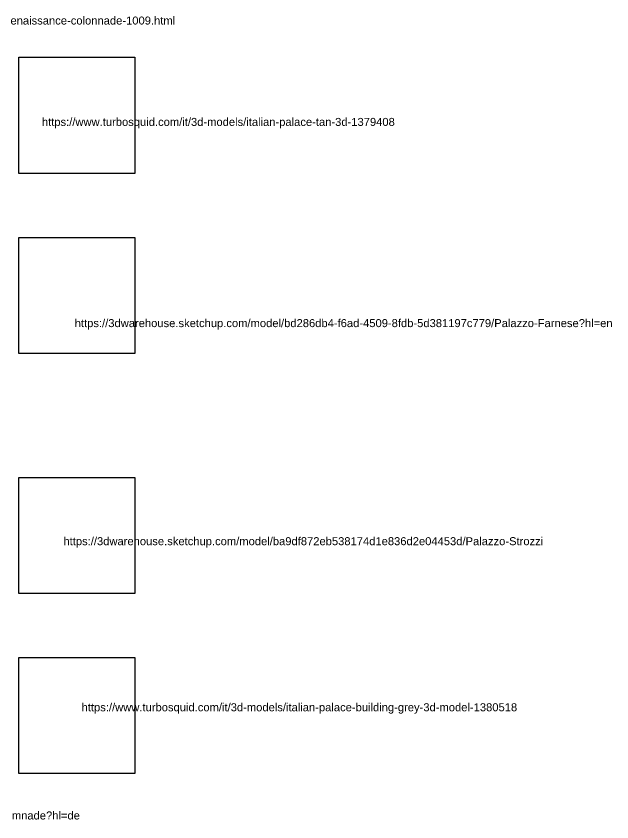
# Model space of a CAD drawing. Header units: millimetres. Extents: x -105 to 786, y -24 to 949.
# Drawn here: x 488 to 785.8, y 57.1 to 459.9 of the extents above; entities that cross this region are included whole.
import ezdxf

# ---------------------------------------------------------------- set-up
doc = ezdxf.new("R2010")
doc.units = ezdxf.units.MM
doc.styles.get("Standard").update_dxf_attribs({"font": 'arial.ttf'})

msp = doc.modelspace()

# ---------------------------------------------------------------- linework, layer by layer
for p, q in [((489.299, 139.282), (547.299, 139.282)), ((547.299, 139.282), (547.299, 81.282))]:
    msp.add_line(p, q)
for points in [[(547.299, 381.282), (489.299, 381.282), (489.299, 439.282), (547.299, 439.282)], [(547.299, 291.282), (489.299, 291.282), (489.299, 349.282), (547.299, 349.282)], [(547.299, 171.282), (489.299, 171.282), (489.299, 229.282), (547.299, 229.282)], [(547.299, 81.282), (489.299, 81.282), (489.299, 139.282), (547.299, 139.282)]]:
    msp.add_lwpolyline(points, close=True)

# ---------------------------------------------------------------- texts
at = {"char_height": 4, "attachment_point": 1}
for s, width, heights, insert in [('https://free3d.com/3d-model/renaissance-colonnade-1009.html', 148.69847, [0], (412.21, 459.674)), ('https://www.turbosquid.com/it/3d-models/italian-palace-tan-3d-1379408', 107.03976, [0], (500.88, 408.992)), ('https://3dwarehouse.sketchup.com/model/bd286db4-f6ad-4509-8fdb-5d381197c779/Palazzo-Farnese?hl=en', 88, [0], (517.299, 308.41)), ('https://3dwarehouse.sketchup.com/model/ba9df872eb538174d1e836d2e04453d/Palazzo-Strozzi', 2.5, [12.127], (511.661, 199.384)), ('https://www.turbosquid.com/it/3d-models/italian-palace-building-grey-3d-model-1380518', 84.20292, [0], (520.737, 116.363)), ('https://3dwarehouse.sketchup.com/model/8fb1f744-4ad6-4aa9-ae80-5681fe970133/renaissance-collumnade?hl=de', 125.64514, [0], (233.954, 62.264))]:
    msp.add_mtext_dynamic_manual_height_columns(s, width=width, gutter_width=12.5, heights=heights, dxfattribs=dict(at, insert=insert))

doc.saveas('drawing.dxf')
